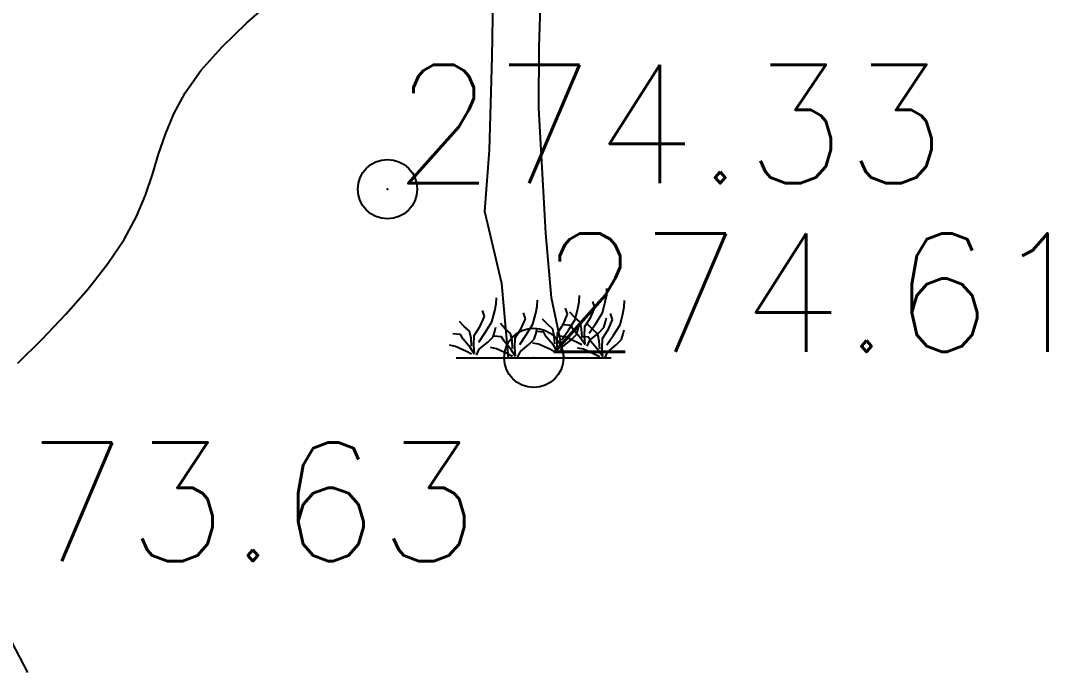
# Model space of a CAD drawing. Header units: millimetres. Extents: x 524954 to 526204, y 9523489 to 9524010.
# Drawn here: x 525431.31 to 525439.98, y 9523708.3 to 9523713.78 of the extents above; entities that cross this region are included whole.
import ezdxf

# ---------------------------------------------------------------- set-up
doc = ezdxf.new("R2010")
doc.units = ezdxf.units.MM
doc.header["$PDMODE"] = 32
doc.header["$PDSIZE"] = 0.5
doc.linetypes.add('ACAD_ISO12W100', pattern=[21, 12, -3, 0, -3, 0, -3])
for name, color, linetype in [('Arbre', 34, 'ACAD_ISO12W100'), ('CN_02_00', 4, 'Continuous'), ('TopoAlt', 3, 'Continuous'), ('TOPOJIS', 7, 'Continuous')]:
    doc.layers.add(name, color=color, linetype=linetype)
doc.styles.add('Simplex 1.0', font='Simplex.shx', dxfattribs={"width": 0.99, "height": 1})

# ---------------------------------------------------------------- blocks, each defined once
blk = doc.blocks.new('TCPOINT M')
at = {"color": 0}
blk.add_point((0, 0), dxfattribs=at)
at = {"layer": 'TopoAlt', "style": 'Simplex 1.0', "width": 0.99}
blk.add_attdef('ALT', (0.15, 0.15), '', height=1, dxfattribs=at)
blk = doc.blocks.new('v088')
at = {"linetype": 'Continuous'}
for p, q in [((0.0445, 2.6247), (0.064, 3.1786)), ((-0.3518, 2.5418), (-0.3436, 3.0457)), ((0.0429, 2.1085), (0.0445, 2.6247)), ((-0.3726, 1.7516), (-0.3518, 2.5418)), ((0.1022, 1.0525), (0.0429, 2.1085)), ((-0.4115, 1.2346), (-0.3726, 1.7516)), ((-0.2683, 0.6281), (-0.4115, 1.2346)), ((0.151, 0.5063), (0.1022, 1.0525)), ((-0.2127, 0), (-0.2683, 0.6281)), ((0.2565, 0), (0.151, 0.5063)), ((-0.6539, 0), (0.6539, 0))]:
    blk.add_line(p, q, dxfattribs=at)
at = {"color": 3, "linetype": 'Continuous'}
for p, q in [((0.3847, 0.4736), (0.3871, 0.5265)), ((0.6034, 0.4736), (0.6155, 0.5313)), ((0.6155, 0.5313), (0.6179, 0.5842)), ((-0.3294, 0.3967), (-0.3173, 0.4544)), ((-0.3173, 0.4544), (-0.3149, 0.5073)), ((0.0168, 0.3774), (0.0288, 0.4351)), ((0.0288, 0.4351), (0.0313, 0.488)), ((0.3726, 0.4159), (0.3847, 0.4736)), ((0.5169, 0.4255), (0.5001, 0.476)), ((0.5794, 0.3798), (0.6034, 0.4736)), ((0.7645, 0.4303), (0.7669, 0.4832)), ((-0.452, 0.2669), (-0.4159, 0.3486)), ((-0.4159, 0.3486), (-0.4327, 0.3991)), ((-0.3534, 0.3029), (-0.3294, 0.3967)), ((-0.0697, 0.3294), (-0.0865, 0.3798)), ((-0.0072, 0.2837), (0.0168, 0.3774)), ((0.25, 0.2861), (0.2861, 0.3678)), ((0.2861, 0.3678), (0.2693, 0.4183)), ((0.3462, 0.3414), (0.3053, 0.3847)), ((0.3486, 0.3221), (0.3726, 0.4159)), ((0.4808, 0.3438), (0.5169, 0.4255)), ((0.5241, 0.2909), (0.5794, 0.3798)), ((0.6659, 0.3246), (0.6491, 0.375)), ((0.7285, 0.2789), (0.7525, 0.3726)), ((0.7525, 0.3726), (0.7645, 0.4303)), ((-0.5866, 0.2645), (-0.6275, 0.3077)), ((-0.5409, 0.2236), (-0.5866, 0.2645)), ((-0.5025, 0.1875), (-0.452, 0.2669)), ((-0.4087, 0.214), (-0.3534, 0.3029)), ((-0.2404, 0.2452), (-0.2813, 0.2885)), ((-0.1058, 0.2476), (-0.0697, 0.3294)), ((-0.0625, 0.1947), (-0.0072, 0.2837)), ((0.1154, 0.2837), (0.0745, 0.327)), ((0.1611, 0.2428), (0.1154, 0.2837)), ((0.1995, 0.2068), (0.25, 0.2861)), ((0.3149, 0.2741), (0.25, 0.2789)), ((0.2933, 0.2332), (0.3486, 0.3221)), ((0.3366, 0.2356), (0.3149, 0.2741)), ((0.3919, 0.3005), (0.3462, 0.3414)), ((0.375, 0.2452), (0.3823, 0.2789)), ((0.4039, 0.2428), (0.3919, 0.3005)), ((0.4279, 0.1827), (0.4303, 0.2645)), ((0.4303, 0.2645), (0.4808, 0.3438)), ((0.4953, 0.2404), (0.4544, 0.2837)), ((0.4688, 0.2092), (0.5241, 0.2909)), ((0.5914, 0.2548), (0.6058, 0.3029)), ((0.6058, 0.3029), (0.6131, 0.3366)), ((0.6299, 0.2428), (0.6659, 0.3246)), ((0.6732, 0.1899), (0.7285, 0.2789)), ((-0.6179, 0.1971), (-0.6828, 0.2019)), ((-0.5962, 0.1587), (-0.6179, 0.1971)), ((-0.5289, 0.1659), (-0.5409, 0.2236)), ((-0.5049, 0.1058), (-0.5025, 0.1875)), ((-0.464, 0.1322), (-0.4087, 0.214)), ((-0.3871, 0.1322), (-0.3414, 0.1779)), ((-0.3414, 0.1779), (-0.327, 0.226)), ((-0.2717, 0.1779), (-0.3366, 0.1827)), ((-0.327, 0.226), (-0.3197, 0.2596)), ((-0.25, 0.1394), (-0.2717, 0.1779)), ((-0.1947, 0.2043), (-0.2404, 0.2452)), ((-0.1827, 0.1467), (-0.1947, 0.2043)), ((-0.1563, 0.1683), (-0.1058, 0.2476)), ((-0.1178, 0.113), (-0.0625, 0.1947)), ((0.0048, 0.1587), (0.0192, 0.2068)), ((0.0192, 0.2068), (0.0264, 0.2404)), ((0.0841, 0.2164), (0.0192, 0.2212)), ((0.1058, 0.1779), (0.0841, 0.2164)), ((0.1659, 0.1058), (0.1058, 0.1779)), ((0.1731, 0.1851), (0.1611, 0.2428)), ((0.1779, 0.1178), (0.1731, 0.1851)), ((0.1971, 0.125), (0.1995, 0.2068)), ((0.2717, 0.1731), (0.2212, 0.1827)), ((0.238, 0.1515), (0.2933, 0.2332)), ((0.3149, 0.1515), (0.3606, 0.1971)), ((0.3967, 0.1635), (0.3366, 0.2356)), ((0.3606, 0.1971), (0.375, 0.2452)), ((0.464, 0.1731), (0.3991, 0.1779)), ((0.4087, 0.1755), (0.4039, 0.2428)), ((0.4327, 0.113), (0.4279, 0.1827)), ((0.4736, 0.1491), (0.5457, 0.2092)), ((0.5409, 0.1995), (0.4953, 0.2404)), ((0.5529, 0.1418), (0.5409, 0.1995)), ((0.5457, 0.2092), (0.5914, 0.2548)), ((0.5794, 0.1635), (0.6299, 0.2428)), ((0.6179, 0.1082), (0.6732, 0.1899)), ((0.7405, 0.1539), (0.7549, 0.2019)), ((0.7549, 0.2019), (0.7621, 0.2356)), ((-0.6611, 0.0962), (-0.7116, 0.1058)), ((-0.5674, 0.0529), (-0.6611, 0.0962)), ((-0.5361, 0.0865), (-0.5962, 0.1587)), ((-0.5241, 0.0986), (-0.5289, 0.1659)), ((-0.5001, 0.0361), (-0.5049, 0.1058)), ((-0.4592, 0.0721), (-0.3871, 0.1322)), ((-0.1899, 0.0673), (-0.25, 0.1394)), ((-0.1779, 0.0793), (-0.1827, 0.1467)), ((-0.1587, 0.0865), (-0.1563, 0.1683)), ((-0.113, 0.0529), (-0.0409, 0.113)), ((-0.0409, 0.113), (0.0048, 0.1587)), ((0.0409, 0.1154), (-0.0096, 0.125)), ((0.1346, 0.0721), (0.0409, 0.1154)), ((0.2019, 0.0505), (0.1659, 0.1058)), ((0.2019, 0.0553), (0.1971, 0.125)), ((0.2188, 0.0409), (0.2428, 0.0914)), ((0.2428, 0.0914), (0.3149, 0.1515)), ((0.3654, 0.1298), (0.2717, 0.1731)), ((0.4063, 0.1082), (0.3654, 0.1298)), ((0.4327, 0.1082), (0.3967, 0.1635)), ((0.4496, 0.0986), (0.4736, 0.1491)), ((0.4856, 0.1346), (0.464, 0.1731)), ((0.5457, 0.0625), (0.4856, 0.1346)), ((0.5578, 0.0745), (0.5529, 0.1418)), ((0.577, 0.0817), (0.5794, 0.1635)), ((0.6227, 0.0481), (0.6948, 0.1082)), ((0.6948, 0.1082), (0.7405, 0.1539)), ((-0.5265, 0.0313), (-0.5674, 0.0529)), ((-0.5001, 0.0313), (-0.5361, 0.0865)), ((-0.4832, 0.0216), (-0.4592, 0.0721)), ((-0.3149, 0.0769), (-0.3654, 0.0865)), ((-0.2212, 0.0337), (-0.3149, 0.0769)), ((-0.1803, 0.012), (-0.2212, 0.0337)), ((-0.1539, 0.012), (-0.1899, 0.0673)), ((-0.1539, 0.0168), (-0.1587, 0.0865)), ((-0.137, 0.0024), (-0.113, 0.0529)), ((0.1755, 0.0505), (0.1346, 0.0721)), ((0.4207, 0.0721), (0.3702, 0.0817)), ((0.5145, 0.0288), (0.4207, 0.0721)), ((0.5554, 0.0072), (0.5145, 0.0288)), ((0.5818, 0.0072), (0.5457, 0.0625)), ((0.5818, 0.012), (0.577, 0.0817)), ((0.5986, -0.0024), (0.6227, 0.0481))]:
    blk.add_line(p, q, dxfattribs=at)

msp = doc.modelspace()

# ---------------------------------------------------------------- linework, layer by layer
at = {"layer": 'CN_02_00', "elevation": 274, "flags": 128}
for points in [[(525431.2869, 9523710.8861), (525431.4912, 9523711.0876), (525431.6918, 9523711.2986), (525431.8799, 9523711.5134), (525432.0473, 9523711.726), (525432.1851, 9523711.9306), (525432.2883, 9523712.1229), (525432.3639, 9523712.3046), (525432.4227, 9523712.4791), (525432.4752, 9523712.6494), (525432.5318, 9523712.8191), (525432.6032, 9523712.9912), (525432.6999, 9523713.1692), (525432.8324, 9523713.3563), (525433.0077, 9523713.5542), (525433.2187, 9523713.7595), (525433.4549, 9523713.967)], [(525431.3704, 9523708.2745), (525431.2371, 9523708.5321)]]:
    msp.add_lwpolyline(points, dxfattribs=at)

# ---------------------------------------------------------------- block references
at = {"layer": 'Arbre'}
msp.add_blockref('v088', (525435.6407, 9523710.9312), dxfattribs=at)
at = {"layer": 'TOPOJIS'}
ref = msp.add_blockref('TCPOINT M', (525434.4062, 9523712.3547, 274.33), dxfattribs=at)
ref.add_attrib('ALT', '274.33', (525434.4562, 9523712.4047, 274.33), dxfattribs={"layer": 'TopoAlt', "height": 1, "style": 'Simplex 1.0', "width": 0.99})
ref = msp.add_blockref('TCPOINT M', (525435.6407, 9523710.9312, 274.61), dxfattribs=at)
ref.add_attrib('ALT', '274.61', (525435.6907, 9523710.9812, 274.61), dxfattribs={"layer": 'TopoAlt', "height": 1, "style": 'Simplex 1.0', "width": 0.99})
ref = msp.add_blockref('TCPOINT M', (525430.4626, 9523709.1658, 273.63), dxfattribs=at)
ref.add_attrib('ALT', '273.63', (525430.5126, 9523709.2158, 273.63), dxfattribs={"layer": 'TopoAlt', "height": 1, "style": 'Simplex 1.0', "width": 0.99})

doc.saveas('drawing.dxf')
